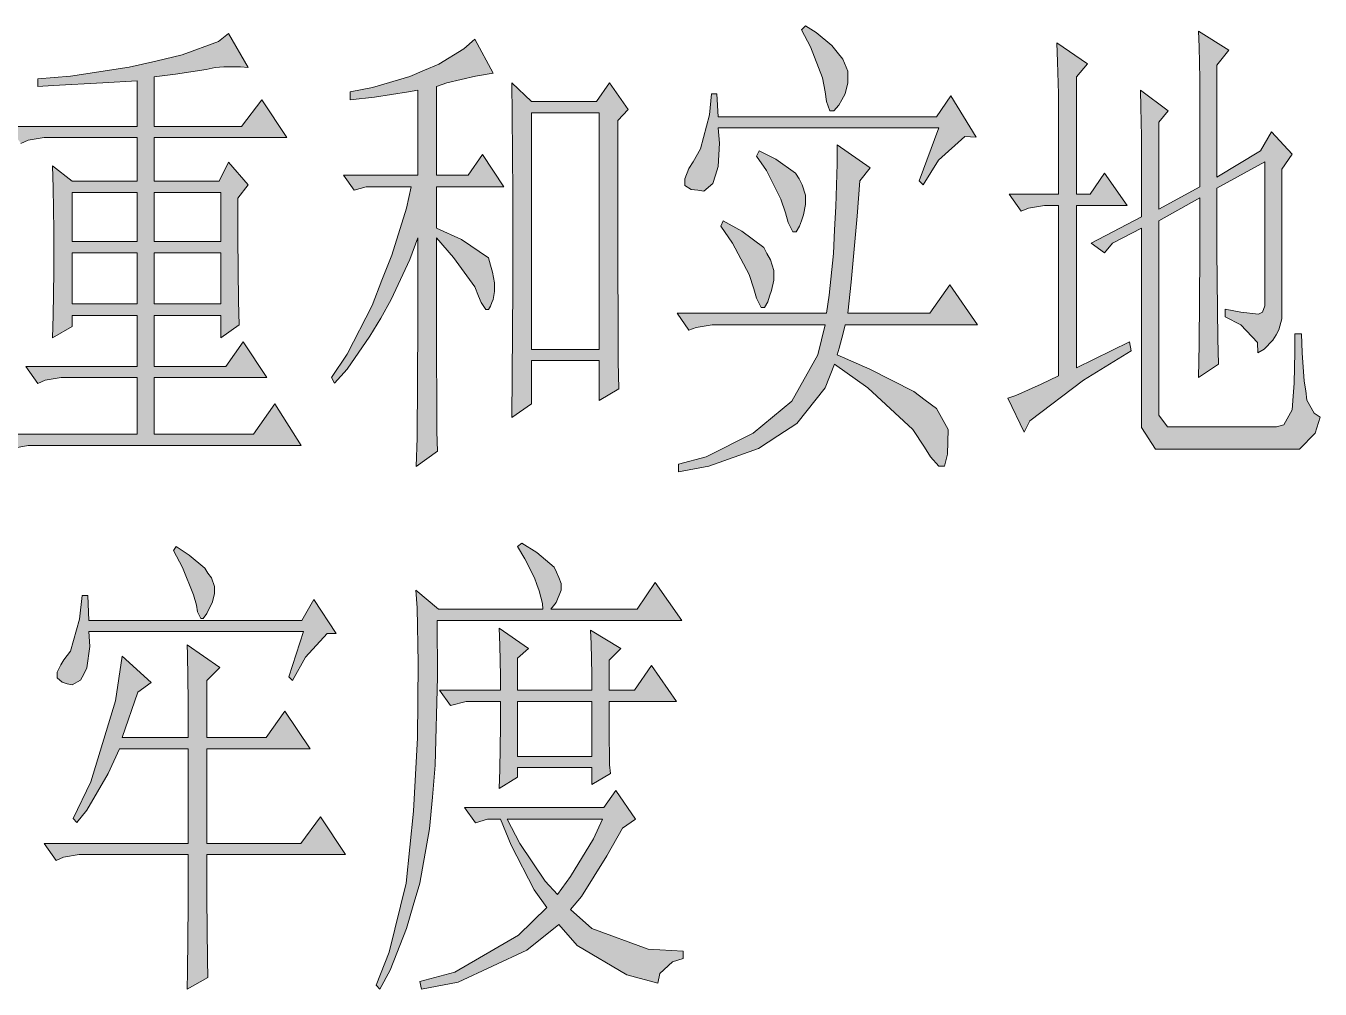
# Model space of a CAD drawing. Header units: millimetres. Extents: x 0 to 414, y 0 to 292.
# Drawn here: x 143.65 to 155.46, y 92.3 to 101.1 of the extents above; entities that cross this region are included whole.
import ezdxf

# ---------------------------------------------------------------- set-up
doc = ezdxf.new("R2010")
doc.units = ezdxf.units.MM

msp = doc.modelspace()

# ---------------------------------------------------------------- hatches: boundary and pattern name
h = msp.add_hatch(color=0)
h.paths.add_polyline_path([(143.894528, 98.248611), (143.901583, 98.453222), (143.905111, 98.851861), (143.905111, 99.042361), (143.905111, 99.229333), (143.901583, 99.617389), (143.894528, 99.818472), (144.074444, 99.677361), (144.667111, 99.677361), (144.667111, 100.076), (143.894528, 100.076), (143.816917, 100.076), (143.672278, 100.051306), (143.60525, 100.023083), (143.495889, 100.178306), (144.667111, 100.178306), (144.667111, 100.594583), (144.353139, 100.576944), (143.901583, 100.55225), (143.760472, 100.541667), (143.760472, 100.612222), (144.056806, 100.636917), (144.593028, 100.718056), (144.836444, 100.7745), (145.076333, 100.830944), (145.407944, 100.954417), (145.499667, 101.024972), (145.679583, 100.714528), (145.609028, 100.721583), (145.457333, 100.721583), (145.379722, 100.714528), (145.295056, 100.696889), (145.016361, 100.654556), (144.822333, 100.629861), (144.822333, 100.178306), (145.619611, 100.178306), (145.803056, 100.421722), (146.032361, 100.076), (144.822333, 100.076), (144.822333, 99.677361), (145.415, 99.677361), (145.499667, 99.850222), (145.679583, 99.645611), (145.584333, 99.522139), (145.584333, 99.162306), (145.591389, 98.58375), (145.598444, 98.368556), (145.429111, 98.248611), (145.429111, 98.453222), (144.822333, 98.453222), (144.822333, 97.987556), (145.474972, 97.987556), (145.633722, 98.213333), (145.848917, 97.88525), (144.822333, 97.88525), (144.822333, 97.370194), (145.728972, 97.370194), (145.923, 97.645361), (146.162889, 97.264361), (143.749889, 97.264361), (143.672278, 97.264361), (143.524111, 97.239667), (143.460611, 97.214972), (143.35125, 97.370194), (144.667111, 97.370194), (144.667111, 97.88525), (144.04975, 97.88525), (143.972139, 97.88525), (143.8275, 97.860556), (143.760472, 97.832333), (143.651111, 97.987556), (144.667111, 97.987556), (144.667111, 98.453222), (144.074444, 98.453222), (144.074444, 98.350917)])
h.paths.add_polyline_path([(144.822333, 99.024722), (144.822333, 98.559056), (145.429111, 98.559056), (145.429111, 99.024722)])
h.paths.add_polyline_path([(144.074444, 99.024722), (144.074444, 98.559056), (144.667111, 98.559056), (144.667111, 99.024722)])
h.paths.add_polyline_path([(144.822333, 99.575056), (144.822333, 99.127028), (145.429111, 99.127028), (145.429111, 99.575056)])
h.paths.add_polyline_path([(144.074444, 99.575056), (144.074444, 99.127028), (144.667111, 99.127028), (144.667111, 99.575056)])
h = msp.add_hatch(color=0)
h.dxf.hatch_style = 2
h.paths.add_polyline_path([(150.727833, 101.06025), (150.766639, 101.095528), (150.861889, 101.035556), (151.006528, 100.915611), (151.055917, 100.855639), (151.105306, 100.792139), (151.151167, 100.682778), (151.151167, 100.629861), (151.151167, 100.576944), (151.126472, 100.474639), (151.09825, 100.421722), (151.070028, 100.372333), (151.024167, 100.319417), (151.006528, 100.319417), (150.988889, 100.319417), (150.957139, 100.404083), (150.946556, 100.492278), (150.921861, 100.622806), (150.8125, 100.905028)])
h = msp.add_hatch(color=0)
h.dxf.hatch_style = 2
h.paths.add_polyline_path([(154.594278, 98.509667), (154.738917, 98.481444), (154.901194, 98.463806), (154.918833, 98.474389), (154.936472, 98.481444), (154.957639, 98.541417), (154.957639, 98.594333), (154.957639, 99.85375), (154.520194, 99.613861), (154.520194, 99.042361), (154.52725, 98.241556), (154.534306, 98.008722), (154.350861, 97.88525), (154.357917, 98.188639), (154.364972, 99.007083), (154.364972, 99.525667), (153.991028, 99.317528), (153.991028, 97.645361), (153.991028, 97.543056), (154.068639, 97.437222), (154.14625, 97.437222), (155.063472, 97.437222), (155.1305, 97.454861), (155.208111, 97.592444), (155.215167, 97.715917), (155.22575, 97.835861), (155.232806, 98.118083), (155.232806, 98.283889), (155.292778, 98.283889), (155.299833, 98.111028), (155.317472, 97.8535), (155.331583, 97.765306), (155.342167, 97.680639), (155.409194, 97.560694), (155.462111, 97.525417), (155.41625, 97.37725), (155.275139, 97.232611), (155.186944, 97.232611), (154.086278, 97.232611), (153.959278, 97.232611), (153.832278, 97.430167), (153.832278, 97.627722), (153.832278, 99.2505), (153.567694, 99.112917), (153.493611, 99.024722), (153.373667, 99.112917), (153.832278, 99.352806), (153.832278, 99.973694), (153.832278, 100.086583), (153.825222, 100.354694), (153.821694, 100.509917), (154.075694, 100.319417), (153.991028, 100.217111), (153.991028, 99.423361), (154.364972, 99.627972), (154.364972, 100.457), (154.364972, 100.612222), (154.357917, 100.905028), (154.350861, 101.046139), (154.629556, 100.873278), (154.520194, 100.735694), (154.520194, 99.716167), (154.918833, 99.956056), (155.017611, 100.128917), (155.208111, 99.924306), (155.112861, 99.786722), (155.112861, 98.474389), (155.112861, 98.421472), (155.084639, 98.322694), (155.059944, 98.276833), (155.031722, 98.227444), (154.950583, 98.146306), (154.894139, 98.111028), (154.890611, 98.206278), (154.738917, 98.368556), (154.594278, 98.439111)])
h = msp.add_hatch(color=0)
h.dxf.hatch_style = 2
h.paths.add_polyline_path([(147.397611, 99.162306), (147.397611, 98.368556), (147.401139, 97.394889), (147.408194, 97.214972), (147.214167, 97.073861), (147.221222, 97.334917), (147.228278, 98.379139), (147.228278, 99.162306), (147.154194, 98.96475), (146.984861, 98.597861), (146.889611, 98.428528), (146.790833, 98.262722), (146.582694, 97.962861), (146.466278, 97.835861), (146.441583, 97.88525), (146.582694, 98.100444), (146.812, 98.544944), (146.900194, 98.77425), (146.991917, 99.003556), (147.125972, 99.430417), (147.168306, 99.627972), (146.755556, 99.627972), (146.646194, 99.596222), (146.550944, 99.733806), (147.228278, 99.733806), (147.228278, 100.509917), (147.143611, 100.492278), (146.833167, 100.446417), (146.610917, 100.421722), (146.610917, 100.492278), (146.815528, 100.534611), (147.154194, 100.633389), (147.28825, 100.689833), (147.418778, 100.746278), (147.648083, 100.887389), (147.746861, 100.975583), (147.916194, 100.665139), (147.753917, 100.636917), (147.492861, 100.576944), (147.397611, 100.541667), (147.397611, 99.733806), (147.686889, 99.733806), (147.817417, 99.920778), (148.011444, 99.627972), (147.397611, 99.627972), (147.397611, 99.2505), (147.626917, 99.144667), (147.873861, 98.978861), (147.8915, 98.911833), (147.909139, 98.848333), (147.926778, 98.749556), (147.926778, 98.714278), (147.926778, 98.671944), (147.916194, 98.597861), (147.902083, 98.569639), (147.8915, 98.537889), (147.873861, 98.506139), (147.849167, 98.506139), (147.806833, 98.569639), (147.782139, 98.629611), (147.746861, 98.714278), (147.552833, 98.982389)])
h = msp.add_hatch(color=0)
h.dxf.hatch_style = 2
h.paths.add_polyline_path([(153.239611, 97.973444), (153.722917, 98.213333), (153.737028, 98.128667), (153.303111, 97.860556), (152.81275, 97.490139), (152.759833, 97.387833), (152.611667, 97.698278), (152.68575, 97.722972), (152.915056, 97.825278), (153.073806, 97.902889), (153.073806, 99.455111), (153.024417, 99.455111), (152.946806, 99.455111), (152.802167, 99.430417), (152.735139, 99.405722), (152.625778, 99.560944), (153.073806, 99.560944), (153.073806, 100.354694), (153.073806, 100.474639), (153.06675, 100.767444), (153.059694, 100.940306), (153.338389, 100.749806), (153.239611, 100.629861), (153.239611, 99.560944), (153.363083, 99.560944), (153.493611, 99.751444), (153.70175, 99.455111), (153.239611, 99.455111)])
h = msp.add_hatch(color=0)
h.paths.add_polyline_path([(149.052139, 100.231222), (149.052139, 99.257556), (149.055667, 98.033417), (149.062722, 97.782944), (148.882806, 97.677111), (148.882806, 98.040472), (148.265444, 98.040472), (148.265444, 97.645361), (148.085528, 97.521889), (148.089056, 97.902889), (148.096111, 98.71075), (148.096111, 99.137611), (148.096111, 99.564472), (148.089056, 100.284139), (148.085528, 100.576944), (148.265444, 100.404083), (148.858111, 100.404083), (148.978056, 100.576944), (149.147389, 100.333528)])
h.paths.add_polyline_path([(148.265444, 100.301778), (148.265444, 98.142778), (148.882806, 98.142778), (148.882806, 100.301778)])
h = msp.add_hatch(color=0)
h.dxf.hatch_style = 2
h.paths.add_polyline_path([(151.803806, 99.680889), (151.983722, 100.164194), (149.969361, 100.164194), (149.979944, 100.026611), (149.969361, 99.811417), (149.944667, 99.733806), (149.919972, 99.656194), (149.838833, 99.585639), (149.782389, 99.596222), (149.722417, 99.603278), (149.665972, 99.638556), (149.665972, 99.66325), (149.665972, 99.698528), (149.70125, 99.793778), (149.740056, 99.85375), (149.807083, 99.973694), (149.888222, 100.284139), (149.909389, 100.474639), (149.95525, 100.474639), (149.969361, 100.2665), (151.962556, 100.2665), (152.093083, 100.457), (152.322389, 100.079528), (152.220083, 100.086583), (151.980194, 99.871389), (151.839083, 99.645611)])
h = msp.add_hatch(color=0)
h.dxf.hatch_style = 2
h.paths.add_polyline_path([(151.126472, 98.368556), (151.108833, 98.290944), (151.073556, 98.153361), (151.055917, 98.093389), (151.35225, 97.962861), (151.754417, 97.75825), (151.856722, 97.680639), (151.962556, 97.603028), (152.068389, 97.412528), (152.064861, 97.299639), (152.061333, 97.18675), (152.033111, 97.077389), (152.008417, 97.077389), (151.983722, 97.077389), (151.906111, 97.162056), (151.853194, 97.25025), (151.743833, 97.412528), (151.334611, 97.793528), (151.031222, 98.008722), (150.946556, 97.793528), (150.6855, 97.465444), (150.512639, 97.352556), (150.33625, 97.239667), (149.884694, 97.077389), (149.606, 97.024472), (149.606, 97.095028), (149.86, 97.162056), (150.286861, 97.37725), (150.46325, 97.525417), (150.639639, 97.670056), (150.879528, 98.093389), (150.946556, 98.368556), (149.994056, 98.368556), (149.912917, 98.368556), (149.768278, 98.343861), (149.70125, 98.319167), (149.595417, 98.474389), (150.957139, 98.474389), (150.981833, 98.636667), (151.020639, 99.017667), (151.031222, 99.232861), (151.041806, 99.448056), (151.055917, 99.836111), (151.055917, 100.008972), (151.355778, 99.800833), (151.260528, 99.680889), (151.235833, 99.359861), (151.182917, 98.756611), (151.151167, 98.474389), (151.899056, 98.474389), (152.0825, 98.731917), (152.3365, 98.368556)])
h = msp.add_hatch(color=0)
h.dxf.hatch_style = 2
h.paths.add_polyline_path([(150.343306, 99.956056), (150.495, 99.878444), (150.674917, 99.751444), (150.706667, 99.698528), (150.734889, 99.645611), (150.766639, 99.550361), (150.766639, 99.508028), (150.766639, 99.465694), (150.749, 99.370444), (150.727833, 99.317528), (150.710194, 99.268139), (150.681972, 99.215222), (150.667861, 99.215222), (150.650222, 99.215222), (150.607889, 99.299889), (150.583194, 99.388083), (150.540861, 99.515083), (150.410333, 99.776139), (150.318611, 99.906667)])
h = msp.add_hatch(color=0)
h.dxf.hatch_style = 2
h.paths.add_polyline_path([(150.015222, 99.317528), (150.184556, 99.222278), (150.385639, 99.074111), (150.413861, 99.017667), (150.445611, 98.961222), (150.477361, 98.862444), (150.477361, 98.816583), (150.477361, 98.77425), (150.456194, 98.679), (150.438556, 98.629611), (150.420917, 98.576694), (150.392694, 98.523778), (150.378583, 98.523778), (150.360944, 98.523778), (150.318611, 98.611972), (150.293917, 98.696639), (150.251583, 98.827167), (150.099889, 99.112917), (149.994056, 99.268139)])
h = msp.add_hatch(color=0)
h.dxf.hatch_style = 2
h.paths.add_polyline_path([(144.998722, 96.308333), (145.023417, 96.343611), (145.139833, 96.266), (145.284472, 96.146056), (145.312694, 96.100194), (145.344444, 96.057861), (145.372667, 95.98025), (145.372667, 95.944972), (145.372667, 95.913222), (145.3515, 95.828556), (145.326806, 95.782694), (145.302111, 95.733306), (145.270361, 95.687444), (145.249194, 95.687444), (145.217444, 95.747417), (145.206861, 95.807389), (145.182167, 95.902639), (145.079861, 96.153111)])
h = msp.add_hatch(color=0)
h.dxf.hatch_style = 2
h.paths.add_polyline_path([(147.210639, 95.944972), (147.41525, 95.772111), (148.36775, 95.772111), (148.364222, 95.825028), (148.336, 95.937917), (148.314833, 95.997889), (148.293667, 96.057861), (148.205472, 96.230722), (148.138444, 96.343611), (148.17725, 96.375361), (148.314833, 96.290694), (148.473583, 96.156639), (148.49475, 96.110778), (148.515917, 96.061389), (148.537083, 96.004944), (148.537083, 95.944972), (148.491222, 95.832083), (148.441833, 95.772111), (149.228528, 95.772111), (149.394333, 96.015528), (149.63775, 95.669806), (147.404667, 95.669806), (147.408194, 95.151222), (147.387028, 94.346889), (147.362333, 94.057611), (147.334111, 93.768333), (147.245917, 93.270917), (147.185944, 93.066306), (147.125972, 92.858167), (146.974278, 92.477167), (146.882556, 92.304306), (146.847278, 92.339583), (146.967222, 92.642972), (147.122444, 93.270917), (147.154194, 93.599), (147.189472, 93.927083), (147.22475, 94.597361), (147.228278, 94.936028), (147.231806, 95.278222), (147.221222, 95.782694)])
h = msp.add_hatch(color=0)
h.dxf.hatch_style = 2
h.paths.add_polyline_path([(146.05, 95.15475), (146.184056, 95.5675), (144.226139, 95.5675), (144.233194, 95.429917), (144.2085, 95.235889), (144.180278, 95.179444), (144.148528, 95.123), (144.074444, 95.080667), (144.028583, 95.09125), (143.982722, 95.105361), (143.936861, 95.144167), (143.936861, 95.168861), (143.936861, 95.197083), (143.968611, 95.264111), (143.996833, 95.309972), (144.056806, 95.387583), (144.141472, 95.680389), (144.166167, 95.895583), (144.215556, 95.895583), (144.226139, 95.669806), (146.169944, 95.669806), (146.279306, 95.860306), (146.483917, 95.549861), (146.39925, 95.549861), (146.201694, 95.334667), (146.085278, 95.119472)])
h = msp.add_hatch(color=0)
h.paths.add_polyline_path([(147.969111, 94.135222), (147.976167, 94.308083), (147.983222, 94.703194), (147.983222, 94.928972), (147.66925, 94.928972), (147.524611, 94.893694), (147.425833, 95.031278), (147.983222, 95.031278), (147.983222, 95.161806), (147.976167, 95.444028), (147.969111, 95.59925), (148.237222, 95.412278), (148.138444, 95.324083), (148.138444, 95.031278), (148.815778, 95.031278), (148.815778, 95.179444), (148.808722, 95.454611), (148.805194, 95.581611), (149.080361, 95.412278), (148.974528, 95.306444), (148.974528, 95.031278), (149.203833, 95.031278), (149.359056, 95.257056), (149.588361, 94.928972), (148.974528, 94.928972), (148.974528, 94.6785), (148.978056, 94.350417), (148.985111, 94.272806), (148.815778, 94.1705), (148.815778, 94.325722), (148.138444, 94.325722), (148.138444, 94.237528)])
h.paths.add_polyline_path([(148.138444, 94.928972), (148.138444, 94.428028), (148.815778, 94.428028), (148.815778, 94.928972)])
h = msp.add_hatch(color=0)
h.dxf.hatch_style = 2
h.paths.add_polyline_path([(144.674167, 95.013639), (144.529528, 94.600889), (145.132778, 94.600889), (145.132778, 94.936028), (145.125722, 95.359361), (145.122194, 95.447556), (145.422056, 95.239417), (145.302111, 95.119472), (145.302111, 94.600889), (145.845389, 94.600889), (146.014722, 94.840778), (146.244028, 94.498583), (145.302111, 94.498583), (145.302111, 93.634278), (146.159361, 93.634278), (146.339278, 93.877694), (146.568583, 93.531972), (145.302111, 93.531972), (145.302111, 93.133333), (145.309167, 92.572417), (145.312694, 92.410139), (145.122194, 92.304306), (145.125722, 92.463056), (145.132778, 93.073361), (145.132778, 93.531972), (144.215556, 93.531972), (144.137944, 93.531972), (143.993306, 93.507278), (143.926278, 93.479056), (143.816917, 93.634278), (145.132778, 93.634278), (145.132778, 94.498583), (144.504833, 94.498583), (144.402528, 94.272806), (144.2085, 93.937667), (144.116778, 93.824778), (144.0815, 93.860056), (144.243778, 94.195194), (144.469556, 94.936028), (144.529528, 95.341722), (144.794111, 95.101833)])
h = msp.add_hatch(color=0)
h.paths.add_polyline_path([(149.094472, 93.771861), (148.953361, 93.521389), (148.720528, 93.150972), (148.62175, 93.031028), (148.815778, 92.858167), (149.330833, 92.667667), (149.648333, 92.650028), (149.648333, 92.583), (149.553083, 92.554778), (149.436667, 92.445417), (149.419028, 92.357222), (149.136806, 92.434833), (148.681722, 92.702944), (148.515917, 92.893444), (148.223111, 92.660611), (147.595167, 92.367806), (147.260028, 92.304306), (147.245917, 92.374861), (147.566944, 92.459528), (148.1455, 92.798194), (148.406556, 93.048667), (148.290139, 93.210944), (148.078472, 93.616639), (147.983222, 93.856528), (147.863278, 93.856528), (147.753917, 93.82125), (147.655139, 93.962361), (148.925139, 93.962361), (149.0345, 94.117583), (149.214417, 93.856528)])
h.paths.add_polyline_path([(148.043194, 93.856528), (148.159611, 93.634278), (148.388917, 93.288556), (148.501806, 93.168611), (148.62175, 93.330889), (148.829889, 93.676611), (148.914556, 93.856528)])

# ---------------------------------------------------------------- linework, layer by layer
at = {"color": 0, "lineweight": 0}
for points in [[(143.495889, 100.178306), (144.667111, 100.178306), (144.667111, 100.594583), (144.353139, 100.576944), (143.901583, 100.55225), (143.760472, 100.541667), (143.760472, 100.612222), (144.056806, 100.636917), (144.593028, 100.718056), (144.836444, 100.7745), (145.076333, 100.830944), (145.407944, 100.954417), (145.499667, 101.024972), (145.679583, 100.714528), (145.609028, 100.721583), (145.457333, 100.721583), (145.379722, 100.714528), (145.295056, 100.696889), (145.016361, 100.654556), (144.822333, 100.629861), (144.822333, 100.178306), (145.619611, 100.178306), (145.803056, 100.421722), (146.032361, 100.076), (144.822333, 100.076), (144.822333, 99.677361), (145.415, 99.677361), (145.499667, 99.850222), (145.679583, 99.645611), (145.584333, 99.522139), (145.584333, 99.162306), (145.591389, 98.58375), (145.598444, 98.368556), (145.429111, 98.248611), (145.429111, 98.453222), (144.822333, 98.453222), (144.822333, 97.987556), (145.474972, 97.987556), (145.633722, 98.213333), (145.848917, 97.88525), (144.822333, 97.88525), (144.822333, 97.370194), (145.728972, 97.370194), (145.923, 97.645361), (146.162889, 97.264361), (143.749889, 97.264361), (143.672278, 97.264361), (143.524111, 97.239667)], [(143.35125, 97.370194), (144.667111, 97.370194), (144.667111, 97.88525), (144.04975, 97.88525), (143.972139, 97.88525), (143.8275, 97.860556), (143.760472, 97.832333), (143.651111, 97.987556), (144.667111, 97.987556), (144.667111, 98.453222), (144.074444, 98.453222), (144.074444, 98.350917), (143.894528, 98.248611), (143.901583, 98.453222), (143.905111, 98.851861), (143.905111, 99.042361), (143.905111, 99.229333), (143.901583, 99.617389), (143.894528, 99.818472), (144.074444, 99.677361), (144.667111, 99.677361), (144.667111, 100.076), (143.894528, 100.076), (143.816917, 100.076), (143.672278, 100.051306), (143.60525, 100.023083)]]:
    msp.add_lwpolyline(points, dxfattribs=at)
for points in [[(150.727833, 101.06025), (150.766639, 101.095528), (150.861889, 101.035556), (151.006528, 100.915611), (151.055917, 100.855639), (151.105306, 100.792139), (151.151167, 100.682778), (151.151167, 100.629861), (151.151167, 100.576944), (151.126472, 100.474639), (151.09825, 100.421722), (151.070028, 100.372333), (151.024167, 100.319417), (151.006528, 100.319417), (150.988889, 100.319417), (150.957139, 100.404083), (150.946556, 100.492278), (150.921861, 100.622806), (150.8125, 100.905028)], [(154.594278, 98.509667), (154.738917, 98.481444), (154.901194, 98.463806), (154.918833, 98.474389), (154.936472, 98.481444), (154.957639, 98.541417), (154.957639, 98.594333), (154.957639, 99.85375), (154.520194, 99.613861), (154.520194, 99.042361), (154.52725, 98.241556), (154.534306, 98.008722), (154.350861, 97.88525), (154.357917, 98.188639), (154.364972, 99.007083), (154.364972, 99.525667), (153.991028, 99.317528), (153.991028, 97.645361), (153.991028, 97.543056), (154.068639, 97.437222), (154.14625, 97.437222), (155.063472, 97.437222), (155.1305, 97.454861), (155.208111, 97.592444), (155.215167, 97.715917), (155.22575, 97.835861), (155.232806, 98.118083), (155.232806, 98.283889), (155.292778, 98.283889), (155.299833, 98.111028), (155.317472, 97.8535), (155.331583, 97.765306), (155.342167, 97.680639), (155.409194, 97.560694), (155.462111, 97.525417), (155.41625, 97.37725), (155.275139, 97.232611), (155.186944, 97.232611), (154.086278, 97.232611), (153.959278, 97.232611), (153.832278, 97.430167), (153.832278, 97.627722), (153.832278, 99.2505), (153.567694, 99.112917), (153.493611, 99.024722), (153.373667, 99.112917), (153.832278, 99.352806), (153.832278, 99.973694), (153.832278, 100.086583), (153.825222, 100.354694), (153.821694, 100.509917), (154.075694, 100.319417), (153.991028, 100.217111), (153.991028, 99.423361), (154.364972, 99.627972), (154.364972, 100.457), (154.364972, 100.612222), (154.357917, 100.905028), (154.350861, 101.046139), (154.629556, 100.873278), (154.520194, 100.735694), (154.520194, 99.716167), (154.918833, 99.956056), (155.017611, 100.128917), (155.208111, 99.924306), (155.112861, 99.786722), (155.112861, 98.474389), (155.112861, 98.421472), (155.084639, 98.322694), (155.059944, 98.276833), (155.031722, 98.227444), (154.950583, 98.146306), (154.894139, 98.111028), (154.890611, 98.206278), (154.738917, 98.368556), (154.594278, 98.439111)], [(147.397611, 99.162306), (147.397611, 98.368556), (147.401139, 97.394889), (147.408194, 97.214972), (147.214167, 97.073861), (147.221222, 97.334917), (147.228278, 98.379139), (147.228278, 99.162306), (147.154194, 98.96475), (146.984861, 98.597861), (146.889611, 98.428528), (146.790833, 98.262722), (146.582694, 97.962861), (146.466278, 97.835861), (146.441583, 97.88525), (146.582694, 98.100444), (146.812, 98.544944), (146.900194, 98.77425), (146.991917, 99.003556), (147.125972, 99.430417), (147.168306, 99.627972), (146.755556, 99.627972), (146.646194, 99.596222), (146.550944, 99.733806), (147.228278, 99.733806), (147.228278, 100.509917), (147.143611, 100.492278), (146.833167, 100.446417), (146.610917, 100.421722), (146.610917, 100.492278), (146.815528, 100.534611), (147.154194, 100.633389), (147.28825, 100.689833), (147.418778, 100.746278), (147.648083, 100.887389), (147.746861, 100.975583), (147.916194, 100.665139), (147.753917, 100.636917), (147.492861, 100.576944), (147.397611, 100.541667), (147.397611, 99.733806), (147.686889, 99.733806), (147.817417, 99.920778), (148.011444, 99.627972), (147.397611, 99.627972), (147.397611, 99.2505), (147.626917, 99.144667), (147.873861, 98.978861), (147.8915, 98.911833), (147.909139, 98.848333), (147.926778, 98.749556), (147.926778, 98.714278), (147.926778, 98.671944), (147.916194, 98.597861), (147.902083, 98.569639), (147.8915, 98.537889), (147.873861, 98.506139), (147.849167, 98.506139), (147.806833, 98.569639), (147.782139, 98.629611), (147.746861, 98.714278), (147.552833, 98.982389)], [(153.239611, 97.973444), (153.722917, 98.213333), (153.737028, 98.128667), (153.303111, 97.860556), (152.81275, 97.490139), (152.759833, 97.387833), (152.611667, 97.698278), (152.68575, 97.722972), (152.915056, 97.825278), (153.073806, 97.902889), (153.073806, 99.455111), (153.024417, 99.455111), (152.946806, 99.455111), (152.802167, 99.430417), (152.735139, 99.405722), (152.625778, 99.560944), (153.073806, 99.560944), (153.073806, 100.354694), (153.073806, 100.474639), (153.06675, 100.767444), (153.059694, 100.940306), (153.338389, 100.749806), (153.239611, 100.629861), (153.239611, 99.560944), (153.363083, 99.560944), (153.493611, 99.751444), (153.70175, 99.455111), (153.239611, 99.455111)], [(149.052139, 100.231222), (149.052139, 99.257556), (149.055667, 98.033417), (149.062722, 97.782944), (148.882806, 97.677111), (148.882806, 98.040472), (148.265444, 98.040472), (148.265444, 97.645361), (148.085528, 97.521889), (148.089056, 97.902889), (148.096111, 98.71075), (148.096111, 99.137611), (148.096111, 99.564472), (148.089056, 100.284139), (148.085528, 100.576944), (148.265444, 100.404083), (148.858111, 100.404083), (148.978056, 100.576944), (149.147389, 100.333528)], [(151.803806, 99.680889), (151.983722, 100.164194), (149.969361, 100.164194), (149.979944, 100.026611), (149.969361, 99.811417), (149.944667, 99.733806), (149.919972, 99.656194), (149.838833, 99.585639), (149.782389, 99.596222), (149.722417, 99.603278), (149.665972, 99.638556), (149.665972, 99.66325), (149.665972, 99.698528), (149.70125, 99.793778), (149.740056, 99.85375), (149.807083, 99.973694), (149.888222, 100.284139), (149.909389, 100.474639), (149.95525, 100.474639), (149.969361, 100.2665), (151.962556, 100.2665), (152.093083, 100.457), (152.322389, 100.079528), (152.220083, 100.086583), (151.980194, 99.871389), (151.839083, 99.645611)], [(148.265444, 100.301778), (148.265444, 98.142778), (148.882806, 98.142778), (148.882806, 100.301778)], [(151.126472, 98.368556), (151.108833, 98.290944), (151.073556, 98.153361), (151.055917, 98.093389), (151.35225, 97.962861), (151.754417, 97.75825), (151.856722, 97.680639), (151.962556, 97.603028), (152.068389, 97.412528), (152.064861, 97.299639), (152.061333, 97.18675), (152.033111, 97.077389), (152.008417, 97.077389), (151.983722, 97.077389), (151.906111, 97.162056), (151.853194, 97.25025), (151.743833, 97.412528), (151.334611, 97.793528), (151.031222, 98.008722), (150.946556, 97.793528), (150.6855, 97.465444), (150.512639, 97.352556), (150.33625, 97.239667), (149.884694, 97.077389), (149.606, 97.024472), (149.606, 97.095028), (149.86, 97.162056), (150.286861, 97.37725), (150.46325, 97.525417), (150.639639, 97.670056), (150.879528, 98.093389), (150.946556, 98.368556), (149.994056, 98.368556), (149.912917, 98.368556), (149.768278, 98.343861), (149.70125, 98.319167), (149.595417, 98.474389), (150.957139, 98.474389), (150.981833, 98.636667), (151.020639, 99.017667), (151.031222, 99.232861), (151.041806, 99.448056), (151.055917, 99.836111), (151.055917, 100.008972), (151.355778, 99.800833), (151.260528, 99.680889), (151.235833, 99.359861), (151.182917, 98.756611), (151.151167, 98.474389), (151.899056, 98.474389), (152.0825, 98.731917), (152.3365, 98.368556)], [(150.343306, 99.956056), (150.495, 99.878444), (150.674917, 99.751444), (150.706667, 99.698528), (150.734889, 99.645611), (150.766639, 99.550361), (150.766639, 99.508028), (150.766639, 99.465694), (150.749, 99.370444), (150.727833, 99.317528), (150.710194, 99.268139), (150.681972, 99.215222), (150.667861, 99.215222), (150.650222, 99.215222), (150.607889, 99.299889), (150.583194, 99.388083), (150.540861, 99.515083), (150.410333, 99.776139), (150.318611, 99.906667)], [(144.074444, 99.575056), (144.074444, 99.127028), (144.667111, 99.127028), (144.667111, 99.575056)], [(144.822333, 99.575056), (144.822333, 99.127028), (145.429111, 99.127028), (145.429111, 99.575056)], [(150.015222, 99.317528), (150.184556, 99.222278), (150.385639, 99.074111), (150.413861, 99.017667), (150.445611, 98.961222), (150.477361, 98.862444), (150.477361, 98.816583), (150.477361, 98.77425), (150.456194, 98.679), (150.438556, 98.629611), (150.420917, 98.576694), (150.392694, 98.523778), (150.378583, 98.523778), (150.360944, 98.523778), (150.318611, 98.611972), (150.293917, 98.696639), (150.251583, 98.827167), (150.099889, 99.112917), (149.994056, 99.268139)], [(144.074444, 99.024722), (144.074444, 98.559056), (144.667111, 98.559056), (144.667111, 99.024722)], [(144.822333, 99.024722), (144.822333, 98.559056), (145.429111, 98.559056), (145.429111, 99.024722)], [(144.998722, 96.308333), (145.023417, 96.343611), (145.139833, 96.266), (145.284472, 96.146056), (145.312694, 96.100194), (145.344444, 96.057861), (145.372667, 95.98025), (145.372667, 95.944972), (145.372667, 95.913222), (145.3515, 95.828556), (145.326806, 95.782694), (145.302111, 95.733306), (145.270361, 95.687444), (145.249194, 95.687444), (145.217444, 95.747417), (145.206861, 95.807389), (145.182167, 95.902639), (145.079861, 96.153111)], [(147.210639, 95.944972), (147.41525, 95.772111), (148.36775, 95.772111), (148.364222, 95.825028), (148.336, 95.937917), (148.314833, 95.997889), (148.293667, 96.057861), (148.205472, 96.230722), (148.138444, 96.343611), (148.17725, 96.375361), (148.314833, 96.290694), (148.473583, 96.156639), (148.49475, 96.110778), (148.515917, 96.061389), (148.537083, 96.004944), (148.537083, 95.944972), (148.491222, 95.832083), (148.441833, 95.772111), (149.228528, 95.772111), (149.394333, 96.015528), (149.63775, 95.669806), (147.404667, 95.669806), (147.408194, 95.151222), (147.387028, 94.346889), (147.362333, 94.057611), (147.334111, 93.768333), (147.245917, 93.270917), (147.185944, 93.066306), (147.125972, 92.858167), (146.974278, 92.477167), (146.882556, 92.304306), (146.847278, 92.339583), (146.967222, 92.642972), (147.122444, 93.270917), (147.154194, 93.599), (147.189472, 93.927083), (147.22475, 94.597361), (147.228278, 94.936028), (147.231806, 95.278222), (147.221222, 95.782694)], [(146.05, 95.15475), (146.184056, 95.5675), (144.226139, 95.5675), (144.233194, 95.429917), (144.2085, 95.235889), (144.180278, 95.179444), (144.148528, 95.123), (144.074444, 95.080667), (144.028583, 95.09125), (143.982722, 95.105361), (143.936861, 95.144167), (143.936861, 95.168861), (143.936861, 95.197083), (143.968611, 95.264111), (143.996833, 95.309972), (144.056806, 95.387583), (144.141472, 95.680389), (144.166167, 95.895583), (144.215556, 95.895583), (144.226139, 95.669806), (146.169944, 95.669806), (146.279306, 95.860306), (146.483917, 95.549861), (146.39925, 95.549861), (146.201694, 95.334667), (146.085278, 95.119472)], [(147.969111, 94.135222), (147.976167, 94.308083), (147.983222, 94.703194), (147.983222, 94.928972), (147.66925, 94.928972), (147.524611, 94.893694), (147.425833, 95.031278), (147.983222, 95.031278), (147.983222, 95.161806), (147.976167, 95.444028), (147.969111, 95.59925), (148.237222, 95.412278), (148.138444, 95.324083), (148.138444, 95.031278), (148.815778, 95.031278), (148.815778, 95.179444), (148.808722, 95.454611), (148.805194, 95.581611), (149.080361, 95.412278), (148.974528, 95.306444), (148.974528, 95.031278), (149.203833, 95.031278), (149.359056, 95.257056), (149.588361, 94.928972), (148.974528, 94.928972), (148.974528, 94.6785), (148.978056, 94.350417), (148.985111, 94.272806), (148.815778, 94.1705), (148.815778, 94.325722), (148.138444, 94.325722), (148.138444, 94.237528)], [(144.674167, 95.013639), (144.529528, 94.600889), (145.132778, 94.600889), (145.132778, 94.936028), (145.125722, 95.359361), (145.122194, 95.447556), (145.422056, 95.239417), (145.302111, 95.119472), (145.302111, 94.600889), (145.845389, 94.600889), (146.014722, 94.840778), (146.244028, 94.498583), (145.302111, 94.498583), (145.302111, 93.634278), (146.159361, 93.634278), (146.339278, 93.877694), (146.568583, 93.531972), (145.302111, 93.531972), (145.302111, 93.133333), (145.309167, 92.572417), (145.312694, 92.410139), (145.122194, 92.304306), (145.125722, 92.463056), (145.132778, 93.073361), (145.132778, 93.531972), (144.215556, 93.531972), (144.137944, 93.531972), (143.993306, 93.507278), (143.926278, 93.479056), (143.816917, 93.634278), (145.132778, 93.634278), (145.132778, 94.498583), (144.504833, 94.498583), (144.402528, 94.272806), (144.2085, 93.937667), (144.116778, 93.824778), (144.0815, 93.860056), (144.243778, 94.195194), (144.469556, 94.936028), (144.529528, 95.341722), (144.794111, 95.101833)], [(148.138444, 94.928972), (148.138444, 94.428028), (148.815778, 94.428028), (148.815778, 94.928972)], [(149.094472, 93.771861), (148.953361, 93.521389), (148.720528, 93.150972), (148.62175, 93.031028), (148.815778, 92.858167), (149.330833, 92.667667), (149.648333, 92.650028), (149.648333, 92.583), (149.553083, 92.554778), (149.436667, 92.445417), (149.419028, 92.357222), (149.136806, 92.434833), (148.681722, 92.702944), (148.515917, 92.893444), (148.223111, 92.660611), (147.595167, 92.367806), (147.260028, 92.304306), (147.245917, 92.374861), (147.566944, 92.459528), (148.1455, 92.798194), (148.406556, 93.048667), (148.290139, 93.210944), (148.078472, 93.616639), (147.983222, 93.856528), (147.863278, 93.856528), (147.753917, 93.82125), (147.655139, 93.962361), (148.925139, 93.962361), (149.0345, 94.117583), (149.214417, 93.856528)], [(148.043194, 93.856528), (148.159611, 93.634278), (148.388917, 93.288556), (148.501806, 93.168611), (148.62175, 93.330889), (148.829889, 93.676611), (148.914556, 93.856528)]]:
    msp.add_lwpolyline(points, close=True, dxfattribs=at)

doc.saveas('drawing.dxf')
